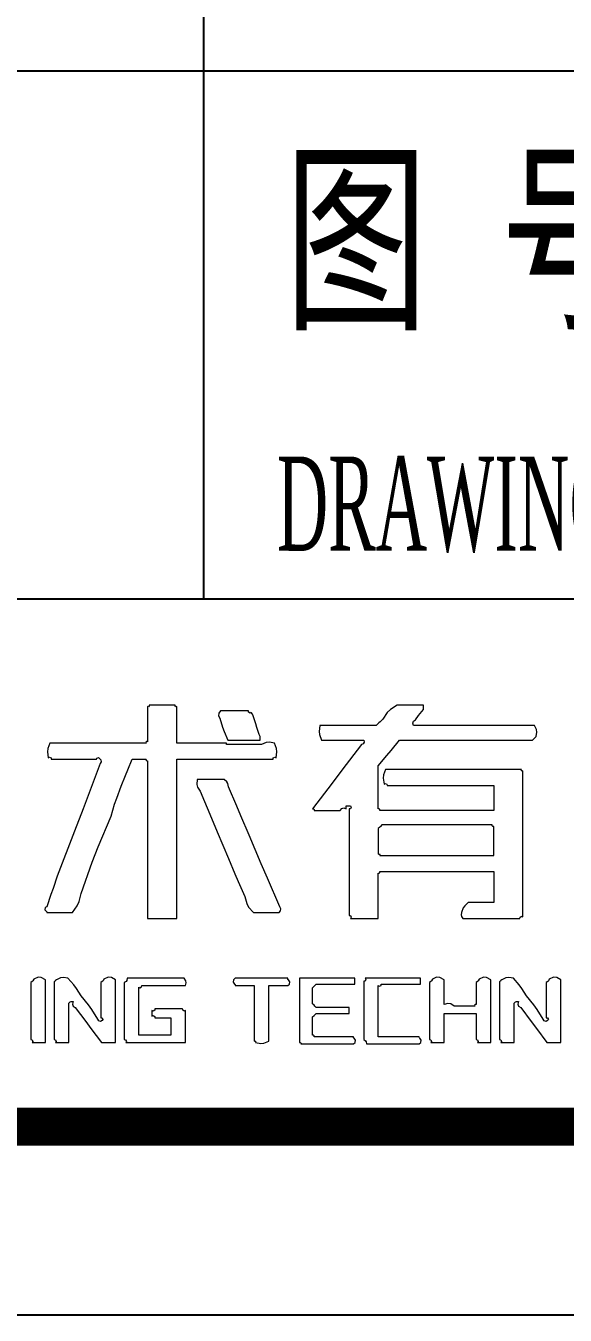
# Model space of a CAD drawing. Header units: millimetres. Extents: x -705761 to 1364679, y -410401 to 446404.
# Drawn here: x -523396 to -521965, y 142576 to 145996 of the extents above; entities that cross this region are included whole.
import ezdxf
from ezdxf.enums import TextEntityAlignment as Align

# ---------------------------------------------------------------- set-up
doc = ezdxf.new("R2010")
doc.units = ezdxf.units.MM
doc.layers.add('TK', color=7, linetype='Continuous')
doc.layers.add('模板-签名-公用', color=3, linetype='Continuous')
doc.layers.add('图框', color=7, linetype='Continuous', lineweight=13)
doc.styles.get("Standard").update_dxf_attribs({"font": 'arial.ttf'})
doc.styles.add('Style-Times New Roman', font='times.ttf')
doc.styles.add('Style-仿宋_GB2312', font='')
doc.styles.add('宋体', font='', dxfattribs={"width": 0.7, "height": 2.5})
doc.styles.add('宋体_1', font='', dxfattribs={"width": 0.7, "height": 2.386364})
doc.styles.get('Style-仿宋_GB2312').set_extended_font_data('仿宋_GB2312')
doc.styles.get('宋体').set_extended_font_data('SimSun')
doc.styles.get('宋体_1').set_extended_font_data('SimSun')

# ---------------------------------------------------------------- blocks, each defined once
blk = doc.blocks.new('BSIET_通用图框_A3_1')
at = {"layer": '图框', "lineweight": 25}
blk.add_lwpolyline([(-420, 297), (0, 297), (0, 0), (-420, 0)], close=True, dxfattribs=at)
at = {"layer": '图框', "lineweight": 100}
blk.add_lwpolyline([(-395, 292), (-5, 292), (-5, 5), (-395, 5)], close=True, dxfattribs=at)
at = {"layer": 'TK', "style": '宋体_1', "width": 0.7, "flags": 3}
for tag, p in [('LZCO_NGZBS-W50-H30-D10_T7', (-43.865, 279.748)), ('LZCO_NJN-W50-H30-D10_T7', (-42.728, 248.654))]:
    blk.add_attdef(tag, text='', height=3, dxfattribs=at).set_placement(p, align=Align.MIDDLE_CENTER)
at = {"layer": 'TK', "style": '宋体', "width": 0.7, "flags": 3}
for tag, p in [('LZHQ_N会签6_T6_H6', (-407.253, 57.082)), ('LZHQ_N会签5_T6_H6', (-407.253, 49.082)), ('LZHQ_N会签4_T6_H6', (-407.253, 41.082)), ('LZHQ_N会签3_T6_H6', (-407.253, 33.082)), ('LZHQ_N会签2_T6_H6', (-407.253, 25.082)), ('LZHQ_N会签1_T6_H6', (-407.253, 17.082))]:
    blk.add_attdef(tag, text='', height=2.5, dxfattribs=at).set_placement(p, align=Align.MIDDLE)
at = {"layer": '模板-签名-公用', "style": '宋体', "width": 0.7}
blk.add_attdef('LZTQINS', text='', height=2, dxfattribs=at).set_placement((-5, 5), align=Align.MIDDLE)
at = {"layer": '模板-签名-公用', "style": '宋体', "width": 0.7, "flags": 3}
blk.add_attdef('LZFRAME', (-40.909, 2.064), '', height=3, dxfattribs=at)
blk = doc.blocks.new('BSIET_通用图纸_A3(2024)_1')
at = {"color": 7, "linetype": 'Continuous', "lineweight": 0}
for p, q in [((-65.466, 11.137), (-65.488, 11.141)), ((-65.488, 11.141), (-65.488, 10.769)), ((-65.445, 11.158), (-65.466, 11.137)), ((-65.17, 11.179), (-65.449, 11.179)), ((-65.449, 11.179), (-65.445, 11.158)), ((-65.031, 11.179), (-65.17, 11.179)), ((-64.752, 11.179), (-65.031, 11.179)), ((-64.755, 11.158), (-64.752, 11.179)), ((-64.735, 11.137), (-64.755, 11.158)), ((-64.713, 11.141), (-64.735, 11.137)), ((-64.713, 10.753), (-64.713, 11.141)), ((-63.601, 10.965), (-63.607, 10.899)), ((-63.551, 11.025), (-63.601, 10.965)), ((-63.256, 11.025), (-63.551, 11.025)), ((-63.109, 11.025), (-63.256, 11.025)), ((-62.815, 11.025), (-63.109, 11.025)), ((-62.811, 10.99), (-62.815, 11.025)), ((-62.767, 10.968), (-62.811, 10.99)), ((-62.737, 10.986), (-62.767, 10.968)), ((-62.708, 10.943), (-62.737, 10.986)), ((-59.131, 10.988), (-59.251, 10.811)), ((-59.046, 11.068), (-59.131, 10.988)), ((-58.864, 11.179), (-59.046, 11.068)), ((-58.585, 11.179), (-58.864, 11.179)), ((-58.446, 11.179), (-58.585, 11.179)), ((-58.167, 11.179), (-58.446, 11.179)), ((-58.303, 10.907), (-58.26, 10.961)), ((-58.26, 10.961), (-58.167, 11.063)), ((-58.167, 11.133), (-58.167, 11.179)), ((-58.167, 11.11), (-58.167, 11.133)), ((-58.167, 11.063), (-58.167, 11.11)), ((-65.488, 10.769), (-65.488, 10.583)), ((-64.713, 10.559), (-64.713, 10.753)), ((-63.607, 10.899), (-63.57, 10.831)), ((-63.57, 10.831), (-63.496, 10.595)), ((-62.695, 10.919), (-62.708, 10.943)), ((-62.679, 10.869), (-62.695, 10.919)), ((-62.617, 10.683), (-62.679, 10.869)), ((-62.586, 10.59), (-62.617, 10.683)), ((-60.917, 10.637), (-60.939, 10.483)), ((-60.321, 10.637), (-60.917, 10.637)), ((-60.022, 10.637), (-60.321, 10.637)), ((-59.425, 10.637), (-60.022, 10.637)), ((-59.356, 10.707), (-59.425, 10.637)), ((-59.321, 10.741), (-59.356, 10.707)), ((-59.251, 10.811), (-59.321, 10.741)), ((-58.454, 10.701), (-58.434, 10.754)), ((-58.438, 10.637), (-58.454, 10.701)), ((-57.152, 10.637), (-58.438, 10.637)), ((-58.434, 10.754), (-58.38, 10.792)), ((-58.38, 10.792), (-58.303, 10.907)), ((-56.509, 10.637), (-57.152, 10.637)), ((-55.223, 10.637), (-56.509, 10.637)), ((-55.174, 10.531), (-55.223, 10.637)), ((-65.488, 10.583), (-65.488, 10.211)), ((-64.713, 10.172), (-64.713, 10.559)), ((-63.496, 10.595), (-63.454, 10.478)), ((-63.454, 10.478), (-63.357, 10.25)), ((-62.525, 10.405), (-62.586, 10.59)), ((-62.503, 10.346), (-62.525, 10.405)), ((-62.505, 10.25), (-62.499, 10.312)), ((-62.499, 10.312), (-62.503, 10.346)), ((-60.939, 10.483), (-60.931, 10.397)), ((-60.931, 10.397), (-60.878, 10.25)), ((-55.281, 10.25), (-55.242, 10.289)), ((-55.242, 10.289), (-55.223, 10.308)), ((-55.223, 10.308), (-55.184, 10.347)), ((-55.184, 10.347), (-55.164, 10.462)), ((-55.164, 10.462), (-55.174, 10.531)), ((-68.135, 10.026), (-68.144, 9.939)), ((-68.144, 9.939), (-68.122, 9.785)), ((-68.083, 10.172), (-68.135, 10.026)), ((-67.06, 10.172), (-68.083, 10.172)), ((-66.549, 10.172), (-67.06, 10.172)), ((-65.526, 10.172), (-66.549, 10.172)), ((-65.509, 10.214), (-65.53, 10.194)), ((-65.53, 10.194), (-65.526, 10.172)), ((-65.488, 10.211), (-65.509, 10.214)), ((-64.186, 10.172), (-64.713, 10.172)), ((-63.923, 10.172), (-64.186, 10.172)), ((-63.396, 10.172), (-63.923, 10.172)), ((-63.396, 10.157), (-63.396, 10.172)), ((-63.396, 10.149), (-63.396, 10.157)), ((-63.396, 10.134), (-63.396, 10.149)), ((-63.024, 10.134), (-63.396, 10.134)), ((-63.357, 10.25), (-63.016, 10.25)), ((-62.838, 10.134), (-63.024, 10.134)), ((-63.016, 10.25), (-62.846, 10.25)), ((-62.846, 10.25), (-62.505, 10.25)), ((-62.466, 10.134), (-62.838, 10.134)), ((-62.338, 10.191), (-62.466, 10.134)), ((-62.255, 10.2), (-62.338, 10.191)), ((-62.118, 10.172), (-62.255, 10.2)), ((-62.065, 10.026), (-62.118, 10.172)), ((-62.079, 9.785), (-62.057, 9.939)), ((-62.057, 9.939), (-62.065, 10.026)), ((-60.878, 10.25), (-60.429, 10.25)), ((-60.429, 10.25), (-60.204, 10.25)), ((-59.813, 10.134), (-60.333, 9.452)), ((-60.204, 10.25), (-59.755, 10.25)), ((-59.767, 10.157), (-59.813, 10.134)), ((-59.746, 10.198), (-59.767, 10.157)), ((-59.755, 10.25), (-59.746, 10.198)), ((-59.14, 9.841), (-59.028, 9.977)), ((-59.028, 9.977), (-58.806, 10.25)), ((-58.806, 10.25), (-57.396, 10.25)), ((-57.396, 10.25), (-56.691, 10.25)), ((-56.691, 10.25), (-55.281, 10.25)), ((-68.122, 9.785), (-68.092, 9.802)), ((-68.092, 9.802), (-68.048, 9.78)), ((-68.048, 9.78), (-68.044, 9.746)), ((-68.044, 9.746), (-67.564, 9.746)), ((-67.564, 9.746), (-67.323, 9.746)), ((-67.323, 9.746), (-66.843, 9.746)), ((-66.747, 9.63), (-67.195, 8.433)), ((-66.843, 9.746), (-66.832, 9.776)), ((-66.832, 9.776), (-66.79, 9.787)), ((-66.79, 9.787), (-66.766, 9.765)), ((-66.766, 9.765), (-66.728, 9.726)), ((-66.721, 9.678), (-66.747, 9.63)), ((-66.728, 9.726), (-66.721, 9.678)), ((-66.011, 9.46), (-65.894, 9.746)), ((-65.894, 9.746), (-65.747, 9.746)), ((-65.747, 9.746), (-65.674, 9.746)), ((-65.674, 9.746), (-65.526, 9.746)), ((-65.526, 9.746), (-65.53, 9.725)), ((-65.53, 9.725), (-65.509, 9.704)), ((-65.509, 9.704), (-65.488, 9.707)), ((-65.488, 9.707), (-65.488, 8.034)), ((-64.713, 8.057), (-64.713, 9.746)), ((-64.713, 9.746), (-63.691, 9.746)), ((-63.691, 9.746), (-63.179, 9.746)), ((-63.179, 9.746), (-62.156, 9.746)), ((-62.156, 9.746), (-62.153, 9.78)), ((-62.153, 9.78), (-62.109, 9.802)), ((-62.109, 9.802), (-62.079, 9.785)), ((-59.367, 9.572), (-59.14, 9.841)), ((-66.185, 9.029), (-66.069, 9.317)), ((-66.069, 9.317), (-66.011, 9.46)), ((-60.333, 9.452), (-60.593, 9.112)), ((-59.367, 9.115), (-59.367, 9.572)), ((-59.226, 9.329), (-59.235, 9.242)), ((-59.235, 9.242), (-59.213, 9.088)), ((-59.174, 9.475), (-59.226, 9.329)), ((-57.733, 9.475), (-59.174, 9.475)), ((-57.012, 9.475), (-57.733, 9.475)), ((-55.572, 9.475), (-57.012, 9.475)), ((-55.575, 9.453), (-55.572, 9.475)), ((-55.554, 9.432), (-55.575, 9.453)), ((-55.533, 9.436), (-55.554, 9.432)), ((-55.533, 7.887), (-55.533, 9.436)), ((-66.307, 8.717), (-66.185, 9.029)), ((-64.171, 9.204), (-64.18, 9.077)), ((-64.18, 9.077), (-64.161, 9.002)), ((-63.884, 9.204), (-64.171, 9.204)), ((-64.161, 9.002), (-64.093, 8.894)), ((-64.093, 8.894), (-63.793, 8.181)), ((-63.741, 9.204), (-63.884, 9.204)), ((-63.454, 9.204), (-63.741, 9.204)), ((-63.387, 9.144), (-63.454, 9.204)), ((-63.359, 9.098), (-63.387, 9.144)), ((-63.338, 9.01), (-63.359, 9.098)), ((-63.119, 8.5), (-63.338, 9.01)), ((-60.593, 9.112), (-61.11, 8.429)), ((-59.367, 8.886), (-59.367, 9.115)), ((-59.213, 9.088), (-59.183, 9.105)), ((-59.183, 9.105), (-59.139, 9.083)), ((-59.139, 9.083), (-59.135, 9.049)), ((-59.135, 9.049), (-58.004, 9.049)), ((-58.004, 9.049), (-57.439, 9.049)), ((-57.439, 9.049), (-56.307, 9.049)), ((-56.307, 9.049), (-56.307, 8.786)), ((-66.456, 8.235), (-66.362, 8.557)), ((-66.362, 8.557), (-66.307, 8.717)), ((-59.367, 8.429), (-59.367, 8.886)), ((-56.307, 8.786), (-56.307, 8.654)), ((-56.307, 8.654), (-56.307, 8.39)), ((-67.195, 8.433), (-67.424, 7.837)), ((-66.798, 7.424), (-66.456, 8.235)), ((-63.01, 8.244), (-63.119, 8.5)), ((-62.795, 7.732), (-63.01, 8.244)), ((-61.11, 8.429), (-61.089, 8.433)), ((-61.089, 8.433), (-61.068, 8.412)), ((-61.068, 8.412), (-61.072, 8.39)), ((-61.072, 8.39), (-60.793, 8.39)), ((-60.793, 8.39), (-60.654, 8.39)), ((-60.654, 8.39), (-60.375, 8.39)), ((-60.375, 8.39), (-60.334, 8.44)), ((-60.334, 8.44), (-60.279, 8.454)), ((-60.279, 8.454), (-60.22, 8.429)), ((-60.22, 8.476), (-60.22, 8.507)), ((-60.22, 8.507), (-60.173, 8.507)), ((-60.22, 8.46), (-60.22, 8.476)), ((-60.22, 8.429), (-60.22, 8.46)), ((-60.173, 8.507), (-60.15, 8.507)), ((-60.15, 8.507), (-60.103, 8.507)), ((-60.108, 8.433), (-60.142, 8.429)), ((-60.142, 8.429), (-60.142, 7.298)), ((-60.086, 8.477), (-60.108, 8.433)), ((-60.103, 8.507), (-60.086, 8.477)), ((-59.346, 8.433), (-59.367, 8.429)), ((-59.325, 8.412), (-59.346, 8.433)), ((-59.329, 8.39), (-59.325, 8.412)), ((-58.12, 8.39), (-59.329, 8.39)), ((-57.516, 8.39), (-58.12, 8.39)), ((-56.307, 8.39), (-57.516, 8.39)), ((-65.488, 8.034), (-65.488, 7.198)), ((-64.713, 7.213), (-64.713, 8.057)), ((-63.793, 8.181), (-63.642, 7.824)), ((-59.329, 7.945), (-59.367, 7.906)), ((-59.367, 7.906), (-59.367, 7.635)), ((-59.309, 7.964), (-59.329, 7.945)), ((-59.271, 8.003), (-59.309, 7.964)), ((-58.101, 8.003), (-59.271, 8.003)), ((-57.516, 8.003), (-58.101, 8.003)), ((-56.346, 8.003), (-57.516, 8.003)), ((-56.35, 7.982), (-56.346, 8.003)), ((-56.329, 7.961), (-56.35, 7.982)), ((-56.307, 7.964), (-56.329, 7.961)), ((-56.307, 7.655), (-56.307, 7.964)), ((-55.533, 7.112), (-55.533, 7.887)), ((-67.424, 7.837), (-67.889, 6.647)), ((-63.642, 7.824), (-63.338, 7.112)), ((-62.472, 6.972), (-62.795, 7.732)), ((-59.367, 7.635), (-59.367, 7.499)), ((-56.307, 7.499), (-56.307, 7.655)), ((-66.958, 7.013), (-66.798, 7.424)), ((-65.488, 7.198), (-65.488, 5.524)), ((-64.713, 5.524), (-64.713, 7.213)), ((-60.142, 7.298), (-60.142, 6.732)), ((-59.367, 7.499), (-59.367, 7.228)), ((-59.367, 7.228), (-59.346, 7.232)), ((-59.346, 7.232), (-59.325, 7.211)), ((-59.325, 7.211), (-59.329, 7.19)), ((-59.329, 7.19), (-58.12, 7.19)), ((-58.12, 7.19), (-57.516, 7.19)), ((-57.516, 7.19), (-56.307, 7.19)), ((-56.307, 7.19), (-56.307, 7.499)), ((-67.25, 6.183), (-66.958, 7.013)), ((-63.338, 7.112), (-63.17, 6.709)), ((-62.309, 6.592), (-62.472, 6.972)), ((-55.533, 5.563), (-55.533, 7.112)), ((-67.889, 6.647), (-67.995, 6.321)), ((-63.17, 6.709), (-63.084, 6.507)), ((-63.084, 6.507), (-62.912, 6.105)), ((-61.982, 5.834), (-62.309, 6.592)), ((-60.142, 6.732), (-60.142, 5.601)), ((-59.367, 6.244), (-59.367, 6.725)), ((-59.367, 6.725), (-59.346, 6.721)), ((-59.346, 6.721), (-59.325, 6.742)), ((-59.325, 6.742), (-59.329, 6.764)), ((-59.329, 6.764), (-58.12, 6.764)), ((-58.12, 6.764), (-57.516, 6.764)), ((-57.516, 6.764), (-56.307, 6.764)), ((-56.307, 6.764), (-56.307, 6.438)), ((-68.05, 6.158), (-68.16, 5.834)), ((-67.995, 6.321), (-68.05, 6.158)), ((-67.305, 5.968), (-67.25, 6.183)), ((-59.367, 6.004), (-59.367, 6.244)), ((-56.307, 6.438), (-56.307, 6.276)), ((-56.307, 6.276), (-56.307, 5.95)), ((-68.16, 5.834), (-68.202, 5.812)), ((-67.483, 5.679), (-67.355, 5.86)), ((-67.355, 5.86), (-67.305, 5.968)), ((-62.912, 6.105), (-62.859, 5.918)), ((-62.859, 5.918), (-62.808, 5.824)), ((-62.808, 5.824), (-62.679, 5.679)), ((-61.952, 5.779), (-61.982, 5.834)), ((-59.367, 5.524), (-59.367, 6.004)), ((-57.076, 5.859), (-57.114, 5.8)), ((-56.985, 5.95), (-57.076, 5.859)), ((-56.714, 5.95), (-56.985, 5.95)), ((-56.579, 5.95), (-56.714, 5.95)), ((-56.307, 5.95), (-56.579, 5.95)), ((-68.202, 5.812), (-68.212, 5.752)), ((-68.212, 5.752), (-68.18, 5.718)), ((-68.18, 5.718), (-68.165, 5.709)), ((-68.165, 5.709), (-68.158, 5.696)), ((-68.158, 5.696), (-68.16, 5.679)), ((-68.16, 5.679), (-67.889, 5.679)), ((-67.889, 5.679), (-67.753, 5.679)), ((-67.753, 5.679), (-67.483, 5.679)), ((-65.488, 5.524), (-65.178, 5.524)), ((-65.178, 5.524), (-65.023, 5.524)), ((-65.023, 5.524), (-64.713, 5.524)), ((-62.679, 5.679), (-62.408, 5.679)), ((-62.408, 5.679), (-62.273, 5.679)), ((-62.273, 5.679), (-62.001, 5.679)), ((-62.001, 5.679), (-61.959, 5.724)), ((-61.959, 5.724), (-61.952, 5.779)), ((-60.142, 5.601), (-60.108, 5.598)), ((-60.108, 5.598), (-60.086, 5.554)), ((-60.086, 5.554), (-60.103, 5.524)), ((-60.103, 5.524), (-59.809, 5.524)), ((-59.809, 5.524), (-59.662, 5.524)), ((-59.662, 5.524), (-59.367, 5.524)), ((-57.16, 5.679), (-57.172, 5.616)), ((-57.172, 5.616), (-57.161, 5.573)), ((-57.161, 5.573), (-57.121, 5.524)), ((-57.114, 5.8), (-57.16, 5.679)), ((-57.121, 5.524), (-56.517, 5.524)), ((-56.517, 5.524), (-56.215, 5.524)), ((-56.215, 5.524), (-55.61, 5.524)), ((-55.61, 5.524), (-55.607, 5.558)), ((-55.607, 5.558), (-55.562, 5.58)), ((-55.562, 5.58), (-55.533, 5.563)), ((-68.547, 3.85), (-68.586, 3.82)), ((-68.586, 3.82), (-68.586, 3.216)), ((-68.53, 3.872), (-68.547, 3.85)), ((-68.509, 3.916), (-68.53, 3.872)), ((-68.394, 3.964), (-68.509, 3.916)), ((-68.307, 3.958), (-68.394, 3.964)), ((-68.199, 3.897), (-68.307, 3.958)), ((-68.199, 3.231), (-68.199, 3.897)), ((-67.943, 3.862), (-67.967, 3.839)), ((-67.967, 3.839), (-67.967, 3.227)), ((-67.932, 3.874), (-67.943, 3.862)), ((-67.908, 3.897), (-67.932, 3.874)), ((-67.795, 3.949), (-67.908, 3.897)), ((-67.721, 3.959), (-67.795, 3.949)), ((-67.599, 3.936), (-67.721, 3.959)), ((-67.446, 3.761), (-67.599, 3.936)), ((-66.688, 3.85), (-66.727, 3.82)), ((-66.727, 3.82), (-66.727, 3.448)), ((-66.67, 3.872), (-66.688, 3.85)), ((-66.65, 3.916), (-66.67, 3.872)), ((-66.535, 3.964), (-66.65, 3.916)), ((-66.448, 3.958), (-66.535, 3.964)), ((-66.34, 3.897), (-66.448, 3.958)), ((-66.34, 3.231), (-66.34, 3.897)), ((-66.06, 3.849), (-66.107, 3.82)), ((-66.107, 3.82), (-66.107, 3.216)), ((-66.038, 3.881), (-66.06, 3.849)), ((-66.03, 3.936), (-66.038, 3.881)), ((-65.426, 3.936), (-66.03, 3.936)), ((-65.123, 3.936), (-65.426, 3.936)), ((-64.519, 3.936), (-65.123, 3.936)), ((-64.473, 3.872), (-64.519, 3.936)), ((-64.48, 3.742), (-64.463, 3.819)), ((-64.463, 3.819), (-64.473, 3.872)), ((-63.211, 3.896), (-63.219, 3.832)), ((-63.219, 3.832), (-63.183, 3.781)), ((-63.164, 3.936), (-63.211, 3.896)), ((-63.183, 3.781), (-63.168, 3.773)), ((-63.168, 3.773), (-63.161, 3.759)), ((-62.606, 3.936), (-63.164, 3.936)), ((-62.327, 3.936), (-62.606, 3.936)), ((-61.769, 3.936), (-62.327, 3.936)), ((-61.771, 3.919), (-61.769, 3.936)), ((-61.765, 3.905), (-61.771, 3.919)), ((-61.769, 3.742), (-61.721, 3.782)), ((-61.75, 3.897), (-61.765, 3.905)), ((-61.713, 3.846), (-61.75, 3.897)), ((-61.721, 3.782), (-61.713, 3.846)), ((-60.87, 3.936), (-61.459, 3.936)), ((-61.459, 3.936), (-61.459, 3.254)), ((-61.052, 3.742), (-61.014, 3.781)), ((-61.014, 3.781), (-60.603, 3.781)), ((-60.576, 3.936), (-60.87, 3.936)), ((-60.603, 3.781), (-60.398, 3.781)), ((-59.987, 3.936), (-60.576, 3.936)), ((-60.398, 3.781), (-59.987, 3.781)), ((-59.987, 3.874), (-59.987, 3.936)), ((-59.987, 3.843), (-59.987, 3.874)), ((-59.987, 3.781), (-59.987, 3.843)), ((-59.72, 3.862), (-59.755, 3.858)), ((-59.755, 3.858), (-59.755, 3.239)), ((-59.698, 3.906), (-59.72, 3.862)), ((-59.127, 3.936), (-59.716, 3.936)), ((-59.716, 3.936), (-59.698, 3.906)), ((-59.294, 3.747), (-59.29, 3.781)), ((-59.29, 3.781), (-58.872, 3.781)), ((-58.833, 3.936), (-59.127, 3.936)), ((-58.872, 3.781), (-58.663, 3.781)), ((-58.244, 3.936), (-58.833, 3.936)), ((-58.663, 3.781), (-58.244, 3.781)), ((-58.244, 3.874), (-58.244, 3.936)), ((-58.244, 3.843), (-58.244, 3.874)), ((-58.244, 3.781), (-58.244, 3.843)), ((-57.972, 3.85), (-58.012, 3.82)), ((-58.012, 3.82), (-58.012, 3.216)), ((-57.955, 3.872), (-57.972, 3.85)), ((-57.934, 3.916), (-57.955, 3.872)), ((-57.82, 3.964), (-57.934, 3.916)), ((-57.733, 3.958), (-57.82, 3.964)), ((-57.624, 3.897), (-57.733, 3.958)), ((-57.624, 3.634), (-57.624, 3.897)), ((-56.733, 3.85), (-56.772, 3.82)), ((-56.772, 3.82), (-56.772, 3.588)), ((-56.716, 3.872), (-56.733, 3.85)), ((-56.695, 3.916), (-56.716, 3.872)), ((-56.58, 3.964), (-56.695, 3.916)), ((-56.493, 3.958), (-56.58, 3.964)), ((-56.385, 3.897), (-56.493, 3.958)), ((-56.385, 3.231), (-56.385, 3.897)), ((-56.129, 3.862), (-56.152, 3.839)), ((-56.152, 3.839), (-56.152, 3.227)), ((-56.118, 3.874), (-56.129, 3.862)), ((-56.094, 3.897), (-56.118, 3.874)), ((-55.981, 3.949), (-56.094, 3.897)), ((-55.907, 3.959), (-55.981, 3.949)), ((-55.785, 3.936), (-55.907, 3.959)), ((-55.631, 3.761), (-55.785, 3.936)), ((-54.874, 3.85), (-54.913, 3.82)), ((-54.913, 3.82), (-54.913, 3.448)), ((-54.857, 3.872), (-54.874, 3.85)), ((-54.836, 3.916), (-54.857, 3.872)), ((-54.721, 3.964), (-54.836, 3.916)), ((-54.634, 3.958), (-54.721, 3.964)), ((-54.526, 3.897), (-54.634, 3.958)), ((-54.526, 3.231), (-54.526, 3.897)), ((-67.375, 3.667), (-67.446, 3.761)), ((-67.25, 3.471), (-67.375, 3.667)), ((-67.057, 3.234), (-67.25, 3.471)), ((-66.727, 3.448), (-66.727, 3.262)), ((-65.72, 3.192), (-65.72, 3.704)), ((-65.72, 3.704), (-65.69, 3.686)), ((-65.69, 3.686), (-65.646, 3.708)), ((-65.646, 3.708), (-65.643, 3.742)), ((-65.643, 3.742), (-65.178, 3.742)), ((-65.178, 3.742), (-64.946, 3.742)), ((-64.946, 3.742), (-64.48, 3.742)), ((-63.161, 3.759), (-63.164, 3.742)), ((-63.164, 3.742), (-62.962, 3.742)), ((-62.962, 3.742), (-62.861, 3.742)), ((-62.861, 3.742), (-62.66, 3.742)), ((-62.66, 3.742), (-62.66, 3.153)), ((-62.273, 3.153), (-62.273, 3.742)), ((-62.273, 3.742), (-62.071, 3.742)), ((-62.071, 3.742), (-61.97, 3.742)), ((-61.97, 3.742), (-61.769, 3.742)), ((-61.11, 3.684), (-61.072, 3.723)), ((-61.11, 3.514), (-61.11, 3.684)), ((-61.11, 3.428), (-61.11, 3.514)), ((-61.11, 3.258), (-61.11, 3.428)), ((-61.072, 3.723), (-61.052, 3.742)), ((-59.367, 3.2), (-59.367, 3.742)), ((-59.367, 3.742), (-59.338, 3.725)), ((-59.338, 3.725), (-59.294, 3.747)), ((-57.624, 3.502), (-57.624, 3.634)), ((-57.624, 3.239), (-57.624, 3.502)), ((-56.772, 3.588), (-56.772, 3.471)), ((-56.772, 3.471), (-56.772, 3.239)), ((-55.561, 3.667), (-55.631, 3.761)), ((-55.436, 3.471), (-55.561, 3.667)), ((-55.243, 3.234), (-55.436, 3.471)), ((-54.913, 3.448), (-54.913, 3.262)), ((-68.586, 3.216), (-68.586, 2.913)), ((-68.199, 2.898), (-68.199, 3.231)), ((-67.967, 3.227), (-67.967, 2.921)), ((-67.579, 3.277), (-67.543, 3.311)), ((-67.579, 2.859), (-67.579, 3.277)), ((-67.543, 3.311), (-67.512, 3.322)), ((-67.512, 3.322), (-67.463, 3.316)), ((-67.463, 3.316), (-67.479, 3.252)), ((-67.479, 3.252), (-67.459, 3.199)), ((-67.459, 3.199), (-67.405, 3.161)), ((-67.405, 3.161), (-67.129, 2.788)), ((-66.968, 3.11), (-67.057, 3.234)), ((-66.805, 2.851), (-66.968, 3.11)), ((-66.727, 3.262), (-66.727, 2.89)), ((-66.34, 2.898), (-66.34, 3.231)), ((-66.107, 3.216), (-66.107, 2.913)), ((-65.72, 2.937), (-65.72, 3.192)), ((-65.342, 3.066), (-65.371, 3.084)), ((-65.371, 3.084), (-65.371, 3.022)), ((-65.298, 3.088), (-65.342, 3.066)), ((-65.294, 3.122), (-65.298, 3.088)), ((-65, 3.122), (-65.294, 3.122)), ((-64.852, 3.122), (-65, 3.122)), ((-64.558, 3.122), (-64.852, 3.122)), ((-64.555, 3.088), (-64.558, 3.122)), ((-64.51, 3.066), (-64.555, 3.088)), ((-64.48, 3.084), (-64.51, 3.066)), ((-64.48, 2.743), (-64.48, 3.084)), ((-62.66, 3.153), (-62.66, 2.859)), ((-62.273, 2.859), (-62.273, 3.153)), ((-61.459, 3.254), (-61.459, 2.913)), ((-61.072, 3.219), (-61.11, 3.258)), ((-61.052, 3.2), (-61.072, 3.219)), ((-61.014, 3.161), (-61.052, 3.2)), ((-60.665, 3.161), (-61.014, 3.161)), ((-60.491, 3.161), (-60.665, 3.161)), ((-60.142, 3.161), (-60.491, 3.161)), ((-60.142, 3.099), (-60.142, 3.161)), ((-60.142, 3.068), (-60.142, 3.099)), ((-59.755, 3.239), (-59.755, 2.929)), ((-59.367, 2.929), (-59.367, 3.2)), ((-58.012, 3.216), (-58.012, 2.913)), ((-57.52, 3.271), (-57.624, 3.239)), ((-57.445, 3.26), (-57.52, 3.271)), ((-57.354, 3.2), (-57.445, 3.26)), ((-57.136, 3.2), (-57.354, 3.2)), ((-57.028, 3.2), (-57.136, 3.2)), ((-56.811, 3.2), (-57.028, 3.2)), ((-56.794, 3.242), (-56.815, 3.222)), ((-56.815, 3.222), (-56.811, 3.2)), ((-56.772, 3.239), (-56.794, 3.242)), ((-56.385, 2.898), (-56.385, 3.231)), ((-56.152, 3.227), (-56.152, 2.921)), ((-55.765, 3.277), (-55.729, 3.311)), ((-55.765, 2.859), (-55.765, 3.277)), ((-55.729, 3.311), (-55.698, 3.322)), ((-55.698, 3.322), (-55.649, 3.316)), ((-55.649, 3.316), (-55.665, 3.252)), ((-55.665, 3.252), (-55.645, 3.199)), ((-55.645, 3.199), (-55.591, 3.161)), ((-55.591, 3.161), (-55.315, 2.788)), ((-55.154, 3.11), (-55.243, 3.234)), ((-54.991, 2.851), (-55.154, 3.11)), ((-54.913, 3.262), (-54.913, 2.89)), ((-54.526, 2.898), (-54.526, 3.231)), ((-68.586, 2.913), (-68.586, 2.309)), ((-68.199, 2.231), (-68.199, 2.898)), ((-67.967, 2.921), (-67.967, 2.309)), ((-67.579, 2.65), (-67.579, 2.859)), ((-67.129, 2.788), (-66.989, 2.601)), ((-66.781, 2.808), (-66.805, 2.851)), ((-66.733, 2.792), (-66.781, 2.808)), ((-66.689, 2.813), (-66.733, 2.792)), ((-66.727, 2.89), (-66.693, 2.886)), ((-66.693, 2.886), (-66.671, 2.842)), ((-66.671, 2.842), (-66.689, 2.813)), ((-66.34, 2.231), (-66.34, 2.898)), ((-66.107, 2.913), (-66.107, 2.309)), ((-65.72, 2.425), (-65.72, 2.937)), ((-65.371, 3.022), (-65.371, 2.991)), ((-65.371, 2.991), (-65.371, 2.929)), ((-65.371, 2.929), (-65.342, 2.947)), ((-65.342, 2.947), (-65.298, 2.924)), ((-65.298, 2.924), (-65.294, 2.89)), ((-65.294, 2.89), (-65.123, 2.89)), ((-65.123, 2.89), (-65.038, 2.89)), ((-65.038, 2.89), (-64.868, 2.89)), ((-64.868, 2.89), (-64.868, 2.704)), ((-64.48, 2.573), (-64.48, 2.743)), ((-62.66, 2.859), (-62.66, 2.27)), ((-62.273, 2.27), (-62.273, 2.859)), ((-61.459, 2.913), (-61.459, 2.231)), ((-61.11, 2.91), (-61.072, 2.948)), ((-61.11, 2.716), (-61.11, 2.91)), ((-61.072, 2.948), (-61.052, 2.968)), ((-61.052, 2.968), (-61.014, 3.006)), ((-61.014, 3.006), (-60.665, 3.006)), ((-60.665, 3.006), (-60.491, 3.006)), ((-60.491, 3.006), (-60.142, 3.006)), ((-60.142, 3.006), (-60.142, 3.068)), ((-59.755, 2.929), (-59.755, 2.309)), ((-59.367, 2.386), (-59.367, 2.929)), ((-58.012, 2.913), (-58.012, 2.309)), ((-57.624, 2.697), (-57.624, 3.006)), ((-57.624, 3.006), (-57.284, 3.006)), ((-57.284, 3.006), (-57.113, 3.006)), ((-57.113, 3.006), (-56.772, 3.006)), ((-56.772, 3.006), (-56.772, 2.727)), ((-56.385, 2.231), (-56.385, 2.898)), ((-56.152, 2.921), (-56.152, 2.309)), ((-55.765, 2.65), (-55.765, 2.859)), ((-55.315, 2.788), (-55.175, 2.601)), ((-54.967, 2.808), (-54.991, 2.851)), ((-54.919, 2.792), (-54.967, 2.808)), ((-54.875, 2.813), (-54.919, 2.792)), ((-54.913, 2.89), (-54.879, 2.886)), ((-54.879, 2.886), (-54.857, 2.842)), ((-54.857, 2.842), (-54.875, 2.813)), ((-54.526, 2.231), (-54.526, 2.898)), ((-67.579, 2.231), (-67.579, 2.65)), ((-66.989, 2.601), (-66.708, 2.231)), ((-65.379, 2.425), (-65.72, 2.425)), ((-65.209, 2.425), (-65.379, 2.425)), ((-64.868, 2.425), (-65.209, 2.425)), ((-64.868, 2.704), (-64.868, 2.611)), ((-64.868, 2.611), (-64.868, 2.425)), ((-64.48, 2.231), (-64.48, 2.573)), ((-61.11, 2.619), (-61.11, 2.716)), ((-61.11, 2.425), (-61.11, 2.619)), ((-61.089, 2.429), (-61.11, 2.425)), ((-61.068, 2.408), (-61.089, 2.429)), ((-61.072, 2.386), (-61.068, 2.408)), ((-57.624, 2.541), (-57.624, 2.697)), ((-57.624, 2.231), (-57.624, 2.541)), ((-56.772, 2.727), (-56.772, 2.588)), ((-56.772, 2.588), (-56.772, 2.309)), ((-55.765, 2.231), (-55.765, 2.65)), ((-55.175, 2.601), (-54.894, 2.231)), ((-68.586, 2.309), (-68.552, 2.305)), ((-68.552, 2.305), (-68.53, 2.262)), ((-68.53, 2.262), (-68.548, 2.231)), ((-68.548, 2.231), (-68.408, 2.231)), ((-68.408, 2.231), (-68.338, 2.231)), ((-68.338, 2.231), (-68.199, 2.231)), ((-67.967, 2.309), (-67.932, 2.305)), ((-67.932, 2.305), (-67.91, 2.262)), ((-67.91, 2.262), (-67.928, 2.231)), ((-67.928, 2.231), (-67.789, 2.231)), ((-67.789, 2.231), (-67.719, 2.231)), ((-67.719, 2.231), (-67.579, 2.231)), ((-66.708, 2.231), (-66.561, 2.231)), ((-66.561, 2.231), (-66.487, 2.231)), ((-66.487, 2.231), (-66.34, 2.231)), ((-66.107, 2.309), (-66.073, 2.305)), ((-66.073, 2.305), (-66.051, 2.262)), ((-66.051, 2.262), (-66.068, 2.231)), ((-66.068, 2.231), (-65.434, 2.231)), ((-65.434, 2.231), (-65.116, 2.231)), ((-65.116, 2.231), (-64.48, 2.231)), ((-62.66, 2.27), (-62.639, 2.274)), ((-62.639, 2.274), (-62.617, 2.253)), ((-62.617, 2.253), (-62.621, 2.231)), ((-62.621, 2.231), (-62.483, 2.209)), ((-62.483, 2.209), (-62.403, 2.218)), ((-62.403, 2.218), (-62.273, 2.27)), ((-61.459, 2.231), (-61.437, 2.235)), ((-61.437, 2.235), (-61.417, 2.214)), ((-61.417, 2.214), (-61.421, 2.193)), ((-61.421, 2.193), (-60.863, 2.193)), ((-60.654, 2.386), (-61.072, 2.386)), ((-60.863, 2.193), (-60.584, 2.193)), ((-60.444, 2.386), (-60.654, 2.386)), ((-60.584, 2.193), (-60.026, 2.193)), ((-60.026, 2.386), (-60.444, 2.386)), ((-60.028, 2.37), (-60.026, 2.386)), ((-60.022, 2.356), (-60.028, 2.37)), ((-60.026, 2.193), (-59.978, 2.233)), ((-60.007, 2.348), (-60.022, 2.356)), ((-59.97, 2.297), (-60.007, 2.348)), ((-59.978, 2.233), (-59.97, 2.297)), ((-59.755, 2.309), (-59.707, 2.28)), ((-59.707, 2.28), (-59.686, 2.248)), ((-59.686, 2.248), (-59.677, 2.193)), ((-59.677, 2.193), (-59.119, 2.193)), ((-58.934, 2.386), (-59.367, 2.386)), ((-59.119, 2.193), (-58.841, 2.193)), ((-58.717, 2.386), (-58.934, 2.386)), ((-58.841, 2.193), (-58.283, 2.193)), ((-58.283, 2.386), (-58.717, 2.386)), ((-58.285, 2.37), (-58.283, 2.386)), ((-58.279, 2.356), (-58.285, 2.37)), ((-58.283, 2.193), (-58.235, 2.233)), ((-58.264, 2.348), (-58.279, 2.356)), ((-58.227, 2.297), (-58.264, 2.348)), ((-58.235, 2.233), (-58.227, 2.297)), ((-58.012, 2.309), (-57.977, 2.305)), ((-57.977, 2.305), (-57.955, 2.262)), ((-57.955, 2.262), (-57.973, 2.231)), ((-57.973, 2.231), (-57.834, 2.231)), ((-57.834, 2.231), (-57.764, 2.231)), ((-57.764, 2.231), (-57.624, 2.231)), ((-56.772, 2.309), (-56.738, 2.305)), ((-56.738, 2.305), (-56.716, 2.262)), ((-56.716, 2.262), (-56.734, 2.231)), ((-56.734, 2.231), (-56.594, 2.231)), ((-56.594, 2.231), (-56.524, 2.231)), ((-56.524, 2.231), (-56.385, 2.231)), ((-56.152, 2.309), (-56.118, 2.305)), ((-56.118, 2.305), (-56.096, 2.262)), ((-56.096, 2.262), (-56.114, 2.231)), ((-56.114, 2.231), (-55.975, 2.231)), ((-55.975, 2.231), (-55.905, 2.231)), ((-55.905, 2.231), (-55.765, 2.231)), ((-54.894, 2.231), (-54.746, 2.231)), ((-54.746, 2.231), (-54.673, 2.231)), ((-54.673, 2.231), (-54.526, 2.231))]:
    blk.add_line(p, q, dxfattribs=at)
at = {"layer": '图框', "color": 7, "linetype": 'Continuous', "lineweight": 25}
for p, q in [((-64, 42), (-64, 14)), ((-282, 28), (0, 28)), ((-282, 14), (0, 14))]:
    blk.add_line(p, q, dxfattribs=at)
at = {"layer": '图框', "const_width": 1}
blk.add_lwpolyline([(-390, 56), (0, 56), (0, 0), (-390, 0)], close=True, dxfattribs=at)
at = {"layer": '图框', "color": 7, "linetype": 'Continuous', "style": 'Style-仿宋_GB2312', "width": 0.7}
blk.add_text(' 图 号', height=4, dxfattribs=at).set_placement((-63.768, 21.556))
at = {"layer": '图框', "color": 7, "linetype": 'Continuous', "lineweight": 20, "style": 'Style-Times New Roman', "width": 0.5}
blk.add_text('DRAWING NO', height=2.5, dxfattribs=at).set_placement((-55.898, 16.524), align=Align.MIDDLE_CENTER)
at = {"layer": '图框', "style": '宋体_1', "width": 0.7, "flags": 3}
for tag, height, p in [('LZCO_NYLGD-W67-H36-D10_T7', 3, (-48.392, 100.291)), ('N审定_T5', 2.5, (-250.932, 52.29)), ('N审核_T5', 2.5, (-250.932, 45.29)), ('N校对_T5', 2.5, (-250.932, 38.29)), ('N设计_T5', 2.5, (-250.932, 31.29)), ('LZCO_NCB-W67-H36-D10_T7', 3, (-321.619, 27.878)), ('N制图_T5', 2.5, (-250.932, 24.29))]:
    blk.add_attdef(tag, text='', height=height, dxfattribs=at).set_placement(p, align=Align.MIDDLE_CENTER)
at = {"layer": '图框', "color": 7, "style": 'Style-仿宋_GB2312'}
for tag, height, width, p in [('质量', 3, 0.7, (-191, 52.5)), ('材料', 3, 0.7, (-190.903, 45.848)), ('比例', 3, 0.7, (-190.837, 38.492)), ('总页数', 4, 0.7, (-19.517, 35.142)), ('页码', 4, 0.7, (-38.162, 35.008)), ('版本号', 2.5, 0.7, (-6.24, 34.377)), ('出图日期', 3, 0.7, (-190.837, 31.492)), ('专业', 3, 0.7, (-190.837, 24.492)), ('图号', 4, 0.7, (-24, 21)), ('设计阶段', 3, 0.7, (-240.288, 17.582)), ('件号', 3, 0.7, (-190.837, 17.492)), ('装配图号', 3, 0.68, (-240.448, 10.88)), ('项目编号', 3, 0.7, (-190.837, 10.492))]:
    blk.add_attdef(tag, text='', height=height, dxfattribs=dict(at, width=width)).set_placement(p, align=Align.MIDDLE)
at = {"layer": '图框', "style": '宋体_1', "width": 0.7, "flags": 3}
for tag, p in [('N审定_T6_H12_MV0.5_W15', (-231.906, 51.507)), ('N审核_T6_H12_MV0.5_W15', (-231.906, 44.507)), ('N校对_T6_H12_MV0.5_W15', (-231.906, 37.507)), ('N设计_T6_H12_MV0.5_W15', (-231.906, 30.507)), ('N制图_T6_H12_MV0.5_W15', (-231.906, 23.507))]:
    blk.add_attdef(tag, text='', height=1.5, dxfattribs=at).set_placement(p, align=Align.CENTER)
at = {"layer": '图框', "color": 7, "lineweight": 30, "width": 0.7, "flags": 104}
for tag, p in [('项目名称', (-79.178, 49.101)), ('子项', (-111.074, 34.832)), ('图名', (-111, 21))]:
    blk.add_attdef(tag, text='', height=4, dxfattribs=at).set_placement(p, align=Align.MIDDLE_CENTER)
at = {"layer": '图框', "style": '宋体', "width": 0.7, "flags": 3}
blk.add_attdef('LZBARCODE_T1', text='', height=3, dxfattribs=at).set_placement((-364.444, 3.341), align=Align.BOTTOM_RIGHT)

msp = doc.modelspace()

# ---------------------------------------------------------------- block references
at = {"layer": '图框', "color": 1, "xscale": 100, "yscale": 100, "zscale": 100}
for name, p in [('BSIET_通用图框_A3_1', (-516024.39, 142575.8)), ('BSIET_通用图纸_A3(2024)_1', (-516524.39, 143075.8))]:
    msp.add_blockref(name, p, dxfattribs=at)

doc.saveas('drawing.dxf')
